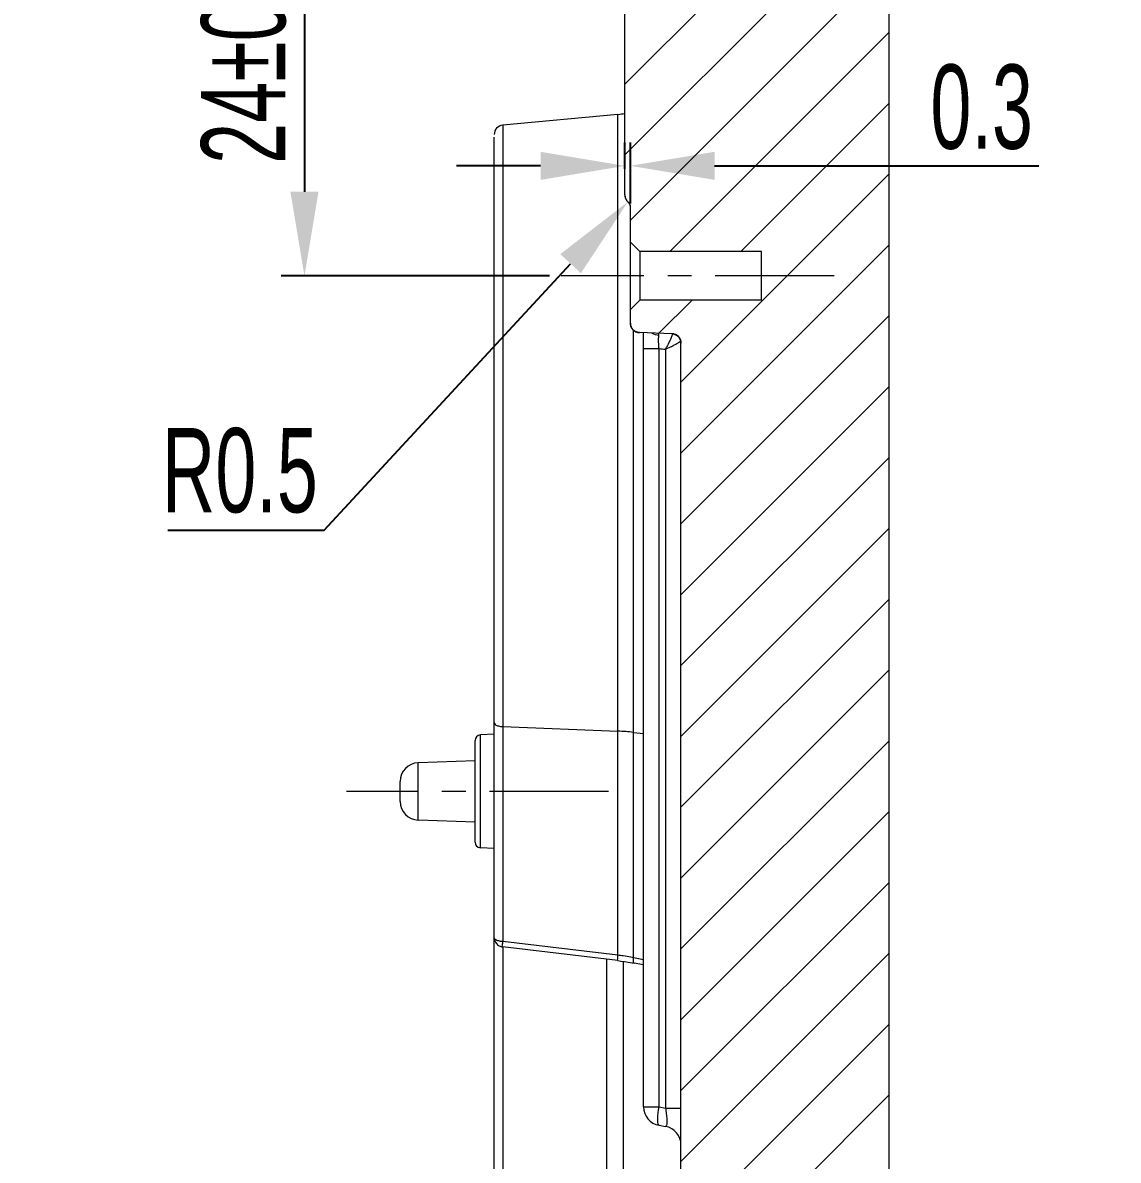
# Model space of a CAD drawing. Header units: millimetres. Extents: x 5536 to 6151, y 463 to 893.
# Drawn here: x 5857.3 to 5915.8, y 645 to 705.8 of the extents above; entities that cross this region are included whole.
import ezdxf

# ---------------------------------------------------------------- set-up
doc = ezdxf.new("R2010")
doc.units = ezdxf.units.MM
doc.header["$LTSCALE"] = 0.2
doc.linetypes.add('CENTER', pattern=[50.8, 31.75, -6.35, 6.35, -6.35])
doc.layers.get('0').update_dxf_attribs({"lineweight": 18})
for name, color, linetype, lineweight in [('poumianxian', 2, 'Continuous', 18), ('图层1', 1, 'CENTER', 18), ('图层2', 4, 'Continuous', 18)]:
    doc.layers.add(name, color=color, linetype=linetype, lineweight=lineweight)
doc.styles.add('標準', font='', dxfattribs={"width": 0.667})
doc.styles.get('標準').set_extended_font_data('pmingliu')
doc.dimstyles.new('11111111111', dxfattribs={"dimtxt": 4.5, "dimasz": 4.5, "dimexe": 1.25, "dimexo": 0.625, "dimtad": 1, "dimtoh": 1, "dimdsep": 46, "dimtxsty": '標準', "dimblk": '_CAXARROW', "dimcen": 0, "dimdle": 9, "dimclrd": 6, "dimclre": 6, "dimclrt": 2, "dimadec": 0, "dimazin": 0, "dimtfac": 0.707107, "dimtofl": 0, "dimtmove": 2, "dimatfit": 3, "dimfxl": 0, "dimfrac": 2, "dimtolj": 1, "dimarcsym": 0})
doc.dimstyles.new('222222', dxfattribs={"dimtxt": 4.5, "dimasz": 4.5, "dimexe": 1.25, "dimexo": 0.625, "dimtad": 1, "dimdsep": 46, "dimtxsty": '標準', "dimblk": '_CAXARROW', "dimcen": 0, "dimdle": 9, "dimclrd": 6, "dimclre": 6, "dimclrt": 2, "dimadec": 0, "dimazin": 0, "dimtfac": 0.707107, "dimtofl": 0, "dimtmove": 2, "dimatfit": 3, "dimfxl": 0, "dimfrac": 2, "dimtolj": 1, "dimarcsym": 0})
doc.dimstyles.new('ISO-25', dxfattribs={"dimtxt": 2.5, "dimasz": 2.5, "dimexe": 1.25, "dimexo": 0.625, "dimtad": 1, "dimdsep": 46, "dimtxsty": 'Standard', "dimblk": '_CAXARROW', "dimcen": 0, "dimdle": 5, "dimclrd": 4, "dimclre": 4, "dimclrt": 3, "dimadec": 0, "dimazin": 0, "dimtfac": 0.707107, "dimtofl": 0, "dimtmove": 2, "dimatfit": 3, "dimfxl": 0, "dimfrac": 2, "dimarcsym": 0})
doc.dimstyles.new('zhijing', dxfattribs={"dimtxt": 4.5, "dimasz": 4.5, "dimexe": 1.25, "dimexo": 0.625, "dimtad": 1, "dimtoh": 1, "dimdsep": 46, "dimtxsty": '標準', "dimblk": '_CAXARROW', "dimcen": 0, "dimdle": 9, "dimclrd": 6, "dimclre": 6, "dimclrt": 2, "dimadec": 0, "dimazin": 0, "dimtfac": 0.707107, "dimtofl": 0, "dimtmove": 2, "dimatfit": 3, "dimfxl": 0, "dimfrac": 2, "dimtolj": 1, "dimarcsym": 0})

# ---------------------------------------------------------------- blocks, each defined once
blk = doc.blocks.new('*X3')
at = {"layer": '图层2'}
for p, q in [((5889.44, 702.493), (5903.56, 716.613)), ((5889.44, 698.709), (5903.56, 712.829)), ((5889.74, 695.226), (5903.56, 709.046)), ((5891.846, 693.548), (5903.56, 705.262)), ((5895.63, 693.548), (5903.56, 701.479)), ((5892.44, 686.575), (5903.56, 697.695)), ((5892.44, 682.791), (5903.56, 693.911)), ((5891.266, 689.184), (5893.03, 690.948)), ((5892.44, 679.008), (5903.56, 690.128)), ((5892.44, 675.224), (5903.56, 686.344)), ((5892.44, 671.441), (5903.56, 682.561)), ((5892.44, 667.657), (5903.56, 678.777)), ((5892.44, 663.873), (5903.56, 674.993)), ((5892.44, 660.09), (5903.56, 671.21)), ((5892.44, 656.306), (5903.56, 667.426)), ((5892.44, 652.523), (5903.56, 663.643)), ((5892.44, 648.739), (5903.56, 659.859)), ((5892.44, 644.955), (5903.56, 656.075)), ((5892.44, 641.172), (5903.56, 652.292)), ((5892.44, 637.388), (5903.56, 648.508))]:
    blk.add_line(p, q, dxfattribs=at)
blk = doc.blocks.new('*X7')
at = {"layer": 'poumianxian'}
for points in [[(5871.575, 711.748), (5873.075, 711.748), (5872.325, 716.248)], [(5871.575, 696.748), (5873.075, 696.748), (5872.325, 692.248)]]:
    blk.add_hatch(color=6, dxfattribs=at).paths.add_polyline_path(points, flags=0)
at = {"layer": 'poumianxian', "color": 6, "lineweight": -2}
for p, q in [((5885.414, 716.248), (5871.075, 716.248)), ((5872.325, 711.748), (5872.325, 696.748)), ((5885.414, 692.248), (5871.075, 692.248))]:
    blk.add_line(p, q, dxfattribs=at)
at = {"layer": 'poumianxian', "insert": (5869.087, 704.248), "char_height": 4.5, "width": 33.87493, "attachment_point": 5, "rotation": 90, "style": '標準'}
blk.add_mtext('\\T1.004;24%%P0.3', dxfattribs=at)
blk = doc.blocks.new('_CAXARROW')
blk.add_hatch(color=0).paths.add_polyline_path([(0, 0), (-1, 0.125), (-1, -0.125)], flags=0)
blk = doc.blocks.new('*X12')
at = {"layer": 'poumianxian'}
for points in [[(5884.94, 698.878), (5884.94, 697.378), (5889.44, 698.128)], [(5894.24, 698.878), (5894.24, 697.378), (5889.74, 698.128)]]:
    blk.add_hatch(color=6, dxfattribs=at).paths.add_polyline_path(points, flags=0)
at = {"layer": 'poumianxian', "color": 6, "lineweight": -2}
for p, q in [((5889.44, 697.974), (5889.44, 699.378)), ((5889.74, 696.124), (5889.74, 699.378)), ((5884.94, 698.128), (5880.44, 698.128)), ((5894.24, 698.128), (5911.565, 698.128))]:
    blk.add_line(p, q, dxfattribs=at)
at = {"layer": 'poumianxian', "color": 2, "insert": (5908.508, 701.258), "char_height": 4.5, "width": 14.58729, "attachment_point": 5, "style": '標準'}
blk.add_mtext('\\T1.004;0.3', dxfattribs=at)
blk = doc.blocks.new('*X13')
at = {"layer": 'poumianxian'}
blk.add_hatch(color=6, dxfattribs=at).paths.add_polyline_path([(5885.994, 693.412), (5887.095, 692.393), (5889.601, 696.205)], flags=0)
at = {"layer": 'poumianxian', "color": 6, "lineweight": -2}
for p, q in [((5873.37, 678.669), (5886.544, 692.903)), ((5865.024, 678.669), (5873.37, 678.669))]:
    blk.add_line(p, q, dxfattribs=at)
at = {"layer": 'poumianxian', "color": 2, "insert": (5868.884, 681.842), "char_height": 4.5, "width": 23.15957, "attachment_point": 5, "style": '標準'}
blk.add_mtext('\\T1.004;R0.5', dxfattribs=at)
blk = doc.blocks.new('*X72')
at = {"layer": 'poumianxian'}
blk.add_hatch(color=6, dxfattribs=at).paths.add_polyline_path([(5778.832, 667.391), (5779.501, 666.048), (5775.139, 664.712)], flags=0)
at = {"layer": 'poumianxian', "color": 6, "lineweight": -2}
for p, q in [((5824.347, 689.241), (5779.166, 666.72)), ((5847.187, 689.241), (5824.347, 689.241))]:
    blk.add_line(p, q, dxfattribs=at)
at = {"layer": 'poumianxian', "color": 2, "insert": (5840.006, 692.371), "char_height": 4.5, "width": 45.40969, "attachment_point": 5, "style": '標準'}
blk.add_mtext('\\T1.004;2X%%C1.07', dxfattribs=at)
blk = doc.blocks.new('*X78')
at = {"layer": 'poumianxian'}
blk.add_hatch(color=6, dxfattribs=at).paths.add_polyline_path([(5827.51, 710.522), (5828.348, 709.277), (5824.196, 707.386)], flags=0)
at = {"layer": 'poumianxian', "color": 6, "lineweight": -2}
blk.add_line((5850.063, 724.801), (5827.929, 709.899), dxfattribs=at)
at = {"layer": 'poumianxian', "color": 2, "insert": (5839.054, 721.293), "char_height": 4.5, "width": 64.97647, "attachment_point": 5, "rotation": 33.94999, "style": '標準'}
blk.add_mtext('\\T1.004;%%C203.82%%P0.5', dxfattribs=at)

msp = doc.modelspace()

# ---------------------------------------------------------------- linework, layer by layer
for p, q in [((5903.56, 558.588), (5903.56, 730.854)), ((5903.56, 558.588), (5903.56, 730.854)), ((5889.44, 696.572), (5889.44, 711.924)), ((5889.44, 696.572), (5889.44, 711.924)), ((5889.074, 700.876), (5882.918, 700.299)), ((5889.074, 655.969), (5889.074, 700.876)), ((5882.918, 700.299), (5882.918, 668.179)), ((5882.46, 589.646), (5882.46, 699.654)), ((5889.74, 694.048), (5889.74, 695.948)), ((5889.74, 689.72), (5889.74, 695.948)), ((5890.24, 693.548), (5889.74, 694.048)), ((5890.24, 693.548), (5889.74, 694.048)), ((5896.74, 693.548), (5890.24, 693.548)), ((5890.24, 693.548), (5890.24, 690.948)), ((5896.74, 693.548), (5890.24, 693.548)), ((5896.74, 690.948), (5896.74, 693.548)), ((5896.74, 690.948), (5896.74, 693.548)), ((5890.24, 690.948), (5889.74, 690.448)), ((5890.24, 690.948), (5889.74, 690.448)), ((5896.74, 690.948), (5890.24, 690.948)), ((5896.74, 690.948), (5890.24, 690.948)), ((5889.74, 689.72), (5889.74, 690.448)), ((5889.901, 655.834), (5889.901, 689.356)), ((5891.958, 689.16), (5890.223, 689.221)), ((5891.958, 689.16), (5890.223, 689.221)), ((5890.44, 647.873), (5890.44, 689.213)), ((5890.44, 688.366), (5891.267, 688.366)), ((5891.267, 647.873), (5891.267, 688.366)), ((5891.614, 688.335), (5891.614, 647.812)), ((5892.44, 599.705), (5892.44, 688.661)), ((5892.44, 599.705), (5892.44, 688.661)), ((5882.46, 667.774), (5881.725, 667.736)), ((5881.725, 661.706), (5881.725, 667.736)), ((5882.918, 668.179), (5882.918, 656.701)), ((5882.918, 668.179), (5889.074, 667.935)), ((5889.901, 667.872), (5890.44, 667.811)), ((5881.44, 662.006), (5881.44, 667.436)), ((5881.44, 662.006), (5881.44, 667.436)), ((5881.44, 666.361), (5878.405, 666.255)), ((5878.405, 663.187), (5878.405, 666.255)), ((5877.44, 664.187), (5877.44, 665.255)), ((5881.44, 663.081), (5878.405, 663.187)), ((5882.46, 661.667), (5881.725, 661.706)), ((5882.46, 656.912), (5882.46, 656.913)), ((5889.074, 655.969), (5882.918, 656.701)), ((5889.062, 655.683), (5882.906, 656.415)), ((5882.923, 656.415), (5882.923, 598.292)), ((5888.474, 598.729), (5888.474, 655.753)), ((5889.062, 655.683), (5889.221, 655.663)), ((5889.376, 598.884), (5889.376, 655.641)), ((5889.625, 655.603), (5889.824, 655.568)), ((5889.824, 655.568), (5889.936, 655.547)), ((5890.44, 655.73), (5889.901, 655.834)), ((5890.44, 655.45), (5889.936, 655.547)), ((5890.44, 647.873), (5891.267, 647.873)), ((5891.267, 647.873), (5891.614, 647.812)), ((5891.614, 647.812), (5892.44, 647.812)), ((5891.267, 646.889), (5891.614, 646.827))]:
    msp.add_line(p, q)
msp.add_lwpolyline([(5889.221, 655.663), (5889.423, 655.634), (5889.625, 655.603)])
for centre, radius, start, end in [((5888.607, 705.854), 5, 275.35975, 279.63105), ((5882.966, 699.796), 0.505, 95.35976, 180), ((5889.94, 696.572), 0.5, 180, 231.31781), ((5889.44, 695.948), 0.3, 0, 51.31781), ((5890.24, 689.72), 0.5, 180, 268), ((5891.94, 688.661), 0.5, 0, 88), ((5899.622, 780.801), 92.812, 264.83509, 265.05032), ((5885.63, 691.684), 6.857, 330.76679, 332.06912), ((5883.687, 705.301), 18.726, 295.04379, 295.51411), ((5881.74, 667.436), 0.3, 93, 180), ((5888.625, 656.537), 11.407, 83.57788, 87.74496), ((5878.44, 665.255), 1, 92, 180), ((5878.44, 664.187), 1, 180, 268), ((5881.74, 662.006), 0.3, 180, 267), ((5882.968, 656.905), 0.493, 257.83009, 262.7728), ((5887.577, 644.169), 11.895, 81.417, 82.77097), ((5887.607, 644.363), 11.699, 79.36878, 81.41877), ((5887.663, 644.668), 11.388, 78.66522, 79.36128), ((5891.44, 647.873), 1, 180, 260), ((5891.44, 645.843), 1, 0, 80)]:
    msp.add_arc(centre, radius, start, end)
for points, knots in [([(5889.44, 696.572), (5889.44, 696.57), (5889.44, 696.565), (5889.441, 696.559), (5889.441, 696.552), (5889.441, 696.545), (5889.442, 696.538), (5889.442, 696.531), (5889.443, 696.524), (5889.443, 696.518), (5889.444, 696.511), (5889.445, 696.504), (5889.446, 696.497), (5889.447, 696.49), (5889.448, 696.483), (5889.45, 696.476), (5889.451, 696.469), (5889.453, 696.463), (5889.454, 696.456), (5889.456, 696.449), (5889.458, 696.442), (5889.459, 696.435), (5889.461, 696.428), (5889.464, 696.422), (5889.466, 696.415), (5889.468, 696.408), (5889.47, 696.402), (5889.473, 696.395), (5889.475, 696.388), (5889.478, 696.382), (5889.481, 696.375), (5889.484, 696.369), (5889.487, 696.362), (5889.49, 696.356), (5889.493, 696.349), (5889.496, 696.343), (5889.499, 696.337), (5889.503, 696.33), (5889.506, 696.324), (5889.51, 696.318), (5889.513, 696.312), (5889.517, 696.306), (5889.521, 696.3), (5889.525, 696.294), (5889.529, 696.288), (5889.533, 696.282), (5889.537, 696.277), (5889.541, 696.271), (5889.546, 696.265), (5889.55, 696.26), (5889.554, 696.254), (5889.559, 696.249), (5889.563, 696.244), (5889.568, 696.239), (5889.573, 696.233), (5889.577, 696.228), (5889.582, 696.223), (5889.587, 696.218), (5889.592, 696.214), (5889.597, 696.209), (5889.602, 696.204), (5889.607, 696.199), (5889.612, 696.195), (5889.617, 696.191), (5889.623, 696.186), (5889.626, 696.183), (5889.628, 696.182)], [0, 0, 0, 0, 13146.22446, 26331.871239, 39555.894684, 52817.228301, 66114.786078, 79447.461818, 92814.130844, 106213.649759, 119644.856354, 133106.571724, 146597.599242, 160116.725704, 173662.722278, 187234.344365, 200830.333126, 214449.415131, 228090.303819, 241751.699761, 255432.291383, 269130.756146, 282845.760674, 296575.961784, 310320.006884, 324076.535972, 337844.180686, 351621.566301, 365407.312399, 379200.033113, 392998.338764, 406800.836135, 420606.129303, 434412.820787, 448219.512295, 462024.805439, 475827.302925, 489625.608532, 503418.329397, 517204.075499, 530981.461151, 544749.105705, 558505.634779, 572249.680008, 585979.880935, 599694.885456, 613393.350255, 627073.942114, 640735.337817, 654376.22658, 667995.308514, 681591.297377, 695162.919477, 708708.916112, 722228.042496, 735719.069939, 749180.785165, 762611.991986, 776011.510834, 789378.179768, 802710.855571, 816008.413312, 829269.746853, 842493.770362, 855679.417332, 868825.641683, 868825.641683, 868825.641683, 868825.641683]), ([(5889.74, 695.948), (5889.74, 695.949), (5889.74, 695.952), (5889.74, 695.956), (5889.74, 695.96), (5889.74, 695.964), (5889.74, 695.968), (5889.739, 695.972), (5889.739, 695.976), (5889.739, 695.981), (5889.738, 695.985), (5889.738, 695.989), (5889.737, 695.993), (5889.736, 695.997), (5889.736, 696.001), (5889.735, 696.005), (5889.734, 696.009), (5889.733, 696.014), (5889.732, 696.018), (5889.731, 696.022), (5889.73, 696.026), (5889.729, 696.03), (5889.728, 696.034), (5889.726, 696.038), (5889.725, 696.042), (5889.724, 696.046), (5889.722, 696.05), (5889.721, 696.054), (5889.719, 696.058), (5889.718, 696.062), (5889.716, 696.066), (5889.714, 696.07), (5889.713, 696.074), (5889.711, 696.078), (5889.709, 696.081), (5889.707, 696.085), (5889.705, 696.089), (5889.703, 696.093), (5889.701, 696.097), (5889.699, 696.1), (5889.697, 696.104), (5889.694, 696.107), (5889.692, 696.111), (5889.69, 696.115), (5889.687, 696.118), (5889.685, 696.122), (5889.682, 696.125), (5889.68, 696.128), (5889.677, 696.132), (5889.675, 696.135), (5889.672, 696.138), (5889.669, 696.142), (5889.667, 696.145), (5889.664, 696.148), (5889.661, 696.151), (5889.658, 696.154), (5889.655, 696.157), (5889.652, 696.16), (5889.649, 696.163), (5889.646, 696.166), (5889.643, 696.169), (5889.64, 696.171), (5889.637, 696.174), (5889.634, 696.177), (5889.631, 696.179), (5889.629, 696.181), (5889.628, 696.182)], [0, 0, 0, 0, 13147.222629, 26333.87044, 39558.897825, 52821.23836, 66119.805799, 79453.493662, 92821.177731, 106221.713699, 119653.940235, 133116.677669, 146608.729215, 160128.882221, 173675.90721, 187248.559875, 200845.5808, 214465.696819, 228107.621104, 241770.054171, 255451.684638, 269151.189344, 282867.235122, 296598.478693, 310343.567309, 324101.140917, 337869.830915, 351648.262478, 365435.055105, 379228.823282, 393028.176729, 406831.721684, 420638.063058, 434445.802729, 448253.542662, 462059.883947, 475863.429074, 489662.782422, 503456.55046, 517243.343286, 531021.774995, 544790.464767, 558548.038425, 572293.126986, 586024.370621, 599740.416401, 613439.921078, 627121.551651, 640783.98451, 654425.909124, 668046.024892, 681643.045806, 695215.698527, 708762.723581, 722282.876478, 735774.928065, 749237.665301, 762669.891956, 776070.428006, 789438.111871, 802771.800025, 816070.367356, 829332.707918, 842557.735044, 855744.383188, 868891.605854, 868891.605854, 868891.605854, 868891.605854]), ([(5890.223, 689.221), (5890.221, 689.221), (5890.217, 689.221), (5890.212, 689.221), (5890.207, 689.222), (5890.201, 689.222), (5890.196, 689.223), (5890.19, 689.223), (5890.184, 689.224), (5890.179, 689.224), (5890.173, 689.225), (5890.168, 689.226), (5890.162, 689.227), (5890.157, 689.228), (5890.151, 689.229), (5890.145, 689.23), (5890.14, 689.231), (5890.134, 689.232), (5890.128, 689.233), (5890.123, 689.235), (5890.117, 689.236), (5890.111, 689.237), (5890.106, 689.239), (5890.1, 689.241), (5890.094, 689.242), (5890.089, 689.244), (5890.083, 689.246), (5890.077, 689.248), (5890.072, 689.25), (5890.066, 689.252), (5890.061, 689.254), (5890.055, 689.256), (5890.049, 689.258), (5890.044, 689.261), (5890.038, 689.263), (5890.033, 689.266), (5890.027, 689.268), (5890.022, 689.271), (5890.016, 689.274), (5890.011, 689.276), (5890.005, 689.279), (5890, 689.282), (5889.994, 689.285), (5889.989, 689.288), (5889.984, 689.291), (5889.978, 689.295), (5889.973, 689.298), (5889.968, 689.301), (5889.963, 689.305), (5889.957, 689.308), (5889.952, 689.312), (5889.947, 689.315), (5889.942, 689.319), (5889.937, 689.323), (5889.932, 689.327), (5889.927, 689.331), (5889.922, 689.335), (5889.918, 689.339), (5889.913, 689.343), (5889.908, 689.347), (5889.903, 689.351), (5889.899, 689.355), (5889.894, 689.36), (5889.89, 689.364), (5889.885, 689.369), (5889.881, 689.373), (5889.876, 689.378), (5889.872, 689.382), (5889.868, 689.387), (5889.864, 689.392), (5889.86, 689.397), (5889.855, 689.401), (5889.851, 689.406), (5889.848, 689.411), (5889.844, 689.416), (5889.84, 689.421), (5889.836, 689.426), (5889.832, 689.431), (5889.829, 689.436), (5889.825, 689.442), (5889.822, 689.447), (5889.819, 689.452), (5889.815, 689.457), (5889.812, 689.463), (5889.809, 689.468), (5889.806, 689.473), (5889.803, 689.479), (5889.8, 689.484), (5889.797, 689.49), (5889.794, 689.495), (5889.791, 689.501), (5889.789, 689.506), (5889.786, 689.512), (5889.783, 689.518), (5889.781, 689.523), (5889.779, 689.529), (5889.776, 689.534), (5889.774, 689.54), (5889.772, 689.546), (5889.77, 689.551), (5889.768, 689.557), (5889.766, 689.563), (5889.764, 689.568), (5889.762, 689.574), (5889.761, 689.58), (5889.759, 689.586), (5889.757, 689.591), (5889.756, 689.597), (5889.754, 689.603), (5889.753, 689.608), (5889.752, 689.614), (5889.751, 689.62), (5889.749, 689.626), (5889.748, 689.631), (5889.747, 689.637), (5889.746, 689.643), (5889.746, 689.648), (5889.745, 689.654), (5889.744, 689.66), (5889.743, 689.665), (5889.743, 689.671), (5889.742, 689.676), (5889.742, 689.682), (5889.741, 689.688), (5889.741, 689.693), (5889.741, 689.699), (5889.741, 689.704), (5889.74, 689.71), (5889.74, 689.715), (5889.74, 689.719), (5889.74, 689.72)], [0, 0, 0, 0, 12258.228909, 24569.719407, 36934.079588, 49350.901921, 61819.762237, 74340.220568, 86911.820304, 99534.088057, 112206.534687, 124928.653916, 137699.922529, 150519.801323, 163387.734269, 176303.148076, 189265.453366, 202274.0436, 215328.296261, 228427.571279, 241571.212667, 254758.547571, 267988.887045, 281261.52541, 294575.740865, 307930.795462, 321325.935437, 334760.39116, 348233.376702, 361744.091452, 375291.718907, 388875.42758, 402494.371189, 416147.688493, 429834.504219, 443553.928438, 457305.057824, 471086.974678, 484898.749066, 498739.436906, 512608.082021, 526503.716212, 540425.358565, 554372.017032, 568342.688312, 582336.358132, 596352.001732, 610388.584591, 624445.062299, 638520.38151, 652613.480141, 666723.287636, 680848.726179, 694988.709921, 709142.146947, 723307.938421, 737484.980097, 751672.162142, 765868.370153, 780072.485125, 794283.384806, 808499.943023, 822721.031442, 836945.519449, 851172.274751, 865400.163902, 879628.053164, 893854.808425, 908079.296356, 922300.384994, 936516.943142, 950727.842703, 964931.957739, 979128.165787, 993315.347858, 1007492.389487, 1021658.18111, 1035811.617909, 1049951.601743, 1064077.040197, 1078186.847707, 1092279.94636, 1106355.265718, 1120411.74341, 1134448.326249, 1148463.969695, 1162457.639577, 1176428.310783, 1190374.969308, 1204296.611722, 1218192.245801, 1232060.891091, 1245901.579019, 1259713.353214, 1273495.270183, 1287246.399339, 1300965.823651, 1314652.639306, 1328305.956781, 1341924.90038, 1355508.609029, 1369056.236491, 1382566.95126, 1396039.936911, 1409474.39238, 1422869.532435, 1436224.586978, 1449538.802475, 1462811.44088, 1476041.780302, 1489229.115225, 1502372.756628, 1515472.031756, 1528526.284097, 1541534.874502, 1554497.179755, 1567412.593689, 1580280.526418, 1593100.405349, 1605871.674018, 1618593.793214, 1631266.239798, 1643888.507542, 1656460.107298, 1668980.565739, 1681449.425961, 1693866.248375, 1706230.608473, 1718542.098947, 1730800.327789, 1730800.327789, 1730800.327789, 1730800.327789]), ([(5891.257, 689.086), (5891.26, 689.112), (5891.255, 689.148), (5891.24, 689.179), (5891.237, 689.185)], [0, 0, 0, 0, 26971.668332, 34817.038502, 34817.038502, 34817.038502, 34817.038502]), ([(5891.267, 688.366), (5891.259, 688.455), (5891.248, 688.626), (5891.244, 688.867), (5891.251, 689.017), (5891.257, 689.086)], [0, 0, 0, 0, 18149.467532, 34676.389822, 48607.958899, 48607.958899, 48607.958899, 48607.958899]), ([(5891.887, 688.881), (5891.877, 688.859), (5891.852, 688.801), (5891.807, 688.706), (5891.751, 688.592), (5891.71, 688.513), (5891.689, 688.472)], [0, 0, 0, 0, 9935.191926, 25828.821174, 42754.375453, 61752.105643, 61752.105643, 61752.105643, 61752.105643]), ([(5891.986, 689.156), (5891.985, 689.153), (5891.979, 689.128), (5891.963, 689.076), (5891.935, 688.999), (5891.909, 688.932), (5891.892, 688.892), (5891.887, 688.881)], [0, 0, 0, 0, 2605.933311, 20247.378092, 41650.571364, 66550.393403, 75544.650128, 75544.650128, 75544.650128, 75544.650128]), ([(5891.958, 689.16), (5891.96, 689.16), (5891.963, 689.16), (5891.969, 689.16), (5891.974, 689.159), (5891.98, 689.159), (5891.985, 689.159), (5891.991, 689.158), (5891.996, 689.157), (5892.002, 689.157), (5892.007, 689.156), (5892.013, 689.155), (5892.019, 689.154), (5892.024, 689.153), (5892.03, 689.152), (5892.035, 689.151), (5892.041, 689.15), (5892.047, 689.149), (5892.052, 689.148), (5892.058, 689.146), (5892.064, 689.145), (5892.069, 689.144), (5892.075, 689.142), (5892.081, 689.14), (5892.086, 689.139), (5892.092, 689.137), (5892.098, 689.135), (5892.103, 689.133), (5892.109, 689.131), (5892.115, 689.129), (5892.12, 689.127), (5892.126, 689.125), (5892.131, 689.123), (5892.137, 689.12), (5892.143, 689.118), (5892.148, 689.115), (5892.154, 689.113), (5892.159, 689.11), (5892.165, 689.107), (5892.17, 689.105), (5892.176, 689.102), (5892.181, 689.099), (5892.186, 689.096), (5892.192, 689.093), (5892.197, 689.09), (5892.202, 689.086), (5892.208, 689.083), (5892.213, 689.08), (5892.218, 689.076), (5892.223, 689.073), (5892.228, 689.069), (5892.234, 689.066), (5892.239, 689.062), (5892.244, 689.058), (5892.249, 689.054), (5892.254, 689.05), (5892.258, 689.046), (5892.263, 689.042), (5892.268, 689.038), (5892.273, 689.034), (5892.277, 689.03), (5892.282, 689.026), (5892.287, 689.021), (5892.291, 689.017), (5892.296, 689.012), (5892.3, 689.008), (5892.304, 689.003), (5892.309, 688.999), (5892.313, 688.994), (5892.317, 688.989), (5892.321, 688.984), (5892.325, 688.98), (5892.329, 688.975), (5892.333, 688.97), (5892.337, 688.965), (5892.341, 688.96), (5892.345, 688.955), (5892.348, 688.95), (5892.352, 688.945), (5892.355, 688.939), (5892.359, 688.934), (5892.362, 688.929), (5892.366, 688.924), (5892.369, 688.918), (5892.372, 688.913), (5892.375, 688.908), (5892.378, 688.902), (5892.381, 688.897), (5892.384, 688.891), (5892.387, 688.886), (5892.39, 688.88), (5892.392, 688.875), (5892.395, 688.869), (5892.397, 688.864), (5892.4, 688.858), (5892.402, 688.852), (5892.404, 688.847), (5892.407, 688.841), (5892.409, 688.835), (5892.411, 688.83), (5892.413, 688.824), (5892.415, 688.818), (5892.417, 688.813), (5892.418, 688.807), (5892.42, 688.801), (5892.422, 688.795), (5892.423, 688.79), (5892.425, 688.784), (5892.426, 688.778), (5892.428, 688.773), (5892.429, 688.767), (5892.43, 688.761), (5892.431, 688.755), (5892.432, 688.75), (5892.433, 688.744), (5892.434, 688.738), (5892.435, 688.733), (5892.436, 688.727), (5892.437, 688.721), (5892.437, 688.716), (5892.438, 688.71), (5892.438, 688.705), (5892.439, 688.699), (5892.439, 688.693), (5892.44, 688.688), (5892.44, 688.682), (5892.44, 688.677), (5892.44, 688.671), (5892.44, 688.666), (5892.44, 688.662), (5892.44, 688.661)], [0, 0, 0, 0, 12263.384535, 24580.053059, 36949.613503, 49371.658164, 61845.762672, 74371.486921, 86948.374082, 99575.950596, 112253.727065, 124981.196994, 137757.837043, 150583.107648, 163456.452651, 176377.298486, 189345.05557, 202359.11702, 215418.860051, 228523.644425, 241672.813833, 254865.695186, 268101.599142, 281379.819777, 294699.634922, 308060.306456, 321461.080295, 334901.186344, 348379.838419, 361896.235574, 375449.560873, 389038.982732, 402663.65418, 416322.713949, 430015.286142, 443740.480545, 457497.393352, 471285.10677, 485102.690079, 498949.199105, 512823.677265, 526725.155645, 540652.653229, 554605.177562, 568581.724693, 582581.280038, 596602.818409, 610645.304717, 624707.694494, 638788.933569, 652887.959546, 667003.701281, 681135.080771, 695281.01171, 709440.401459, 723612.15071, 737795.155035, 751988.304138, 766190.482861, 780400.571718, 794617.448287, 808839.985775, 823067.055522, 837297.526134, 851530.264995, 865764.138179, 879998.011478, 894230.750298, 908461.220834, 922688.290476, 936910.828064, 951127.704513, 965337.793586, 979539.972168, 993733.121153, 1007916.125612, 1022087.874971, 1036247.264674, 1050393.195572, 1064524.574972, 1078640.316852, 1092739.34285, 1106820.581883, 1120882.971518, 1134925.457931, 1148946.996341, 1162946.551747, 1176923.098805, 1190875.623084, 1204803.120731, 1218704.599103, 1232579.077131, 1246425.586245, 1260243.169464, 1274030.882896, 1287787.795777, 1301512.990271, 1315205.562394, 1328864.62225, 1342489.293559, 1356078.715522, 1369632.040698, 1383148.437867, 1396627.090054, 1410067.196066, 1423467.969698, 1436828.641394, 1450148.456646, 1463426.677322, 1476662.581007, 1489855.462544, 1503004.631963, 1516109.416227, 1529169.159211, 1542183.220832, 1555150.977835, 1568071.823794, 1580945.168583, 1593770.439359, 1606547.07943, 1619274.549135, 1631952.325556, 1644579.90226, 1657156.789441, 1669682.513572, 1682156.618236, 1694578.662751, 1706948.223335, 1719264.89161, 1731528.276305, 1731528.276305, 1731528.276305, 1731528.276305]), ([(5891.753, 688.401), (5891.794, 688.421), (5891.871, 688.458), (5891.981, 688.513), (5892.081, 688.563), (5892.17, 688.611), (5892.247, 688.653), (5892.312, 688.69), (5892.363, 688.722), (5892.4, 688.747), (5892.419, 688.762), (5892.426, 688.769)], [0, 0, 0, 0, 23023.689036, 43319.525721, 62154.864425, 79280.427819, 94285.931062, 106875.600331, 116903.065334, 124694.927022, 129411.426307, 129411.426307, 129411.426307, 129411.426307]), ([(5882.46, 668.392), (5882.461, 668.354), (5882.53, 668.263), (5882.7, 668.203), (5882.839, 668.182), (5882.918, 668.179)], [0, 0, 0, 0, 10395.707544, 27071.231165, 48597.251832, 48597.251832, 48597.251832, 48597.251832]), ([(5882.776, 656.716), (5882.752, 656.72), (5882.693, 656.733), (5882.603, 656.762), (5882.52, 656.808), (5882.468, 656.862), (5882.462, 656.901), (5882.462, 656.912)], [0, 0, 0, 0, 14162.839475, 34898.598926, 53643.164164, 69204.38827, 75583.464981, 75583.464981, 75583.464981, 75583.464981]), ([(5882.468, 656.909), (5882.469, 656.829), (5882.509, 656.665), (5882.666, 656.493), (5882.803, 656.436), (5882.864, 656.423)], [0, 0, 0, 0, 17303.946348, 35096.897292, 48632.905548, 48632.905548, 48632.905548, 48632.905548]), ([(5882.918, 656.701), (5882.883, 656.703), (5882.835, 656.707), (5882.788, 656.714), (5882.776, 656.716)], [0, 0, 0, 0, 25931.264764, 34847.841039, 34847.841039, 34847.841039, 34847.841039]), ([(5882.904, 656.417), (5882.883, 656.396), (5882.923, 656.597), (5882.912, 656.636), (5882.918, 656.701)], [0, 0, 0, 0, 10800.242962, 34848.876745, 34848.876745, 34848.876745, 34848.876745]), ([(5889.06, 655.685), (5889.039, 655.664), (5889.079, 655.865), (5889.068, 655.904), (5889.074, 655.969)], [0, 0, 0, 0, 10812.712346, 34889.00046, 34889.00046, 34889.00046, 34889.00046]), ([(5889.936, 655.55), (5889.933, 655.55), (5889.898, 655.55), (5889.898, 655.697), (5889.895, 655.77), (5889.901, 655.834)], [0, 0, 0, 0, 1055.233384, 16779.482868, 48700.674965, 48700.674965, 48700.674965, 48700.674965]), ([(5891.267, 646.889), (5891.235, 646.894), (5891.2, 647.025), (5891.195, 647.213), (5891.213, 647.526), (5891.246, 647.751), (5891.267, 647.873)], [0, 0, 0, 0, 6014.491741, 19351.92359, 38878.985463, 61934.804981, 61934.804981, 61934.804981, 61934.804981]), ([(5891.614, 647.812), (5891.631, 647.707), (5891.657, 647.509), (5891.684, 647.242), (5891.679, 647.025), (5891.679, 646.9), (5891.634, 646.824), (5891.614, 646.827)], [0, 0, 0, 0, 23960.861753, 44835.603971, 61005.946778, 71269.516453, 75750.796538, 75750.796538, 75750.796538, 75750.796538])]:
    msp.add_open_spline(points, degree=3, knots=knots)
msp.add_open_spline([(5890.886, 689.196), (5891.002, 689.139), (5891.129, 689.103), (5891.257, 689.086)], degree=3)
at = {"layer": '图层1'}
for p, q in [((5900.623, 692.248), (5886.039, 692.248)), ((5888.56, 664.721), (5874.577, 664.721))]:
    msp.add_line(p, q, dxfattribs=at)

# ---------------------------------------------------------------- block references
at = {"layer": '图层2'}
msp.add_blockref('*X3', (0, 0), dxfattribs=at)

# ---------------------------------------------------------------- dimensions: what is measured, and where the dimension line sits
at = {"layer": 'poumianxian'}
for p1, p2, text, dimstyle, picture, middle in [((5655.125, 593.561), (5824.196, 707.386), '%%C203.82%%P0.5', '222222', '*X78', (5839.054, 721.293)), ((5774.183, 664.235), (5775.139, 664.712), '2X%%C1.07', 'zhijing', '*X72', (5840.006, 689.241))]:
    dim = msp.add_diameter_dim_2p(p1=p1, p2=p2, text=text, dimstyle=dimstyle, override={"dimpost": '%%C<>', "dimsah": 1, "dimtfill": 1}, dxfattribs=at)
    dim.commit()
    dim.dimension.update_dxf_attribs({"geometry": picture, "text_midpoint": middle, "dimtype": 163})
dim = msp.add_linear_dim(base=(5872.325, 692.248), p1=(5886.039, 716.248), p2=(5886.039, 692.248), angle=90, text='24%%P0.3', dimstyle='ISO-25', override={"dimtxt": 4.5, "dimasz": 4.5, "dimtoh": 1, "dimtxsty": '標準', "dimsah": 1, "dimclrd": 6, "dimclre": 6, "dimclrt": 256, "dimtfill": 1, "dimtolj": 1}, dxfattribs=at)
dim.commit()
dim.dimension.update_dxf_attribs({"geometry": '*X7', "text_midpoint": (5872.325, 704.248)})
dim = msp.add_linear_dim(base=(5889.74, 698.128), p1=(5889.44, 697.349), p2=(5889.74, 695.499), dimstyle='11111111111', override={"dimsah": 1, "dimtfill": 1, "dimtzin": 8}, dxfattribs=at)
dim.commit()
dim.dimension.update_dxf_attribs({"geometry": '*X12', "text_midpoint": (5908.508, 698.128)})
dim = msp.add_radius_dim(center=(5889.94, 696.572), mpoint=(5889.601, 696.205), dimstyle='11111111111', override={"dimpost": 'R<>', "dimsah": 1, "dimtfill": 1, "dimtzin": 8}, dxfattribs=at)
dim.commit()
dim.dimension.update_dxf_attribs({"geometry": '*X13', "text_midpoint": (5871.301, 676.433)})

doc.saveas('drawing.dxf')
